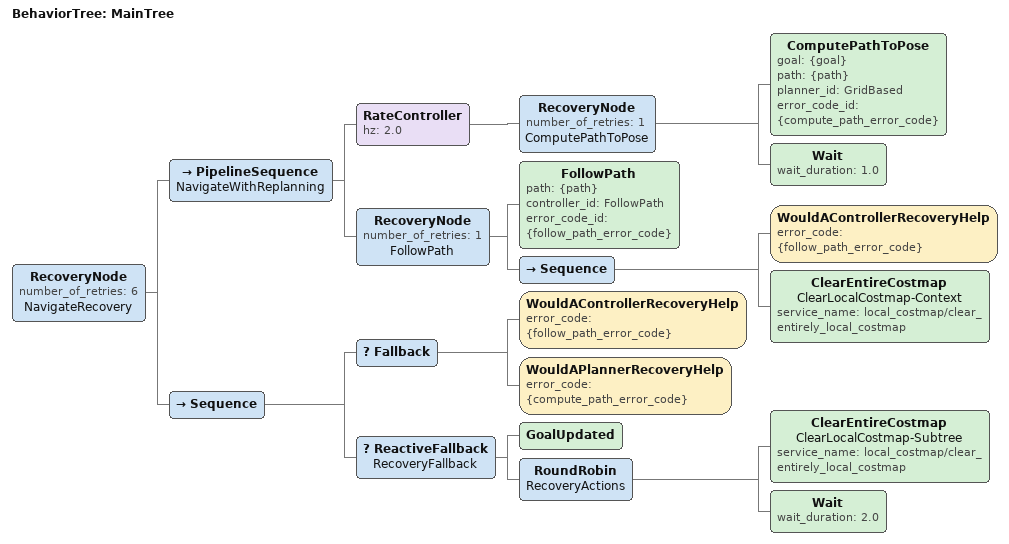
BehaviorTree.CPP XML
<root BTCPP_format="4" main_tree_to_execute="MainTree">
  <BehaviorTree ID="MainTree">
    <RecoveryNode number_of_retries="6" name="NavigateRecovery">
      <PipelineSequence name="NavigateWithReplanning">
        <RateController hz="2.0">
          <RecoveryNode number_of_retries="1" name="ComputePathToPose">
            <ComputePathToPose goal="{goal}" path="{path}" planner_id="GridBased" error_code_id="{compute_path_error_code}"/>
            <!-- Planning failed: the costmap has nothing better yet. Give the
                 camera a moment rather than erasing what it has learned. -->
            <Wait wait_duration="1.0"/>
          </RecoveryNode>
        </RateController>
        <RecoveryNode number_of_retries="1" name="FollowPath">
          <FollowPath path="{path}" controller_id="FollowPath" error_code_id="{follow_path_error_code}"/>
          <Sequence>
            <WouldAControllerRecoveryHelp error_code="{follow_path_error_code}"/>
            <ClearEntireCostmap name="ClearLocalCostmap-Context" service_name="local_costmap/clear_entirely_local_costmap"/>
          </Sequence>
        </RecoveryNode>
      </PipelineSequence>
      <Sequence>
        <Fallback>
          <WouldAControllerRecoveryHelp error_code="{follow_path_error_code}"/>
          <WouldAPlannerRecoveryHelp error_code="{compute_path_error_code}"/>
        </Fallback>
        <ReactiveFallback name="RecoveryFallback">
          <GoalUpdated/>
          <RoundRobin name="RecoveryActions">
            <ClearEntireCostmap name="ClearLocalCostmap-Subtree" service_name="local_costmap/clear_entirely_local_costmap"/>
            <Wait wait_duration="2.0"/>
          </RoundRobin>
        </ReactiveFallback>
      </Sequence>
    </RecoveryNode>
  </BehaviorTree>
</root>
